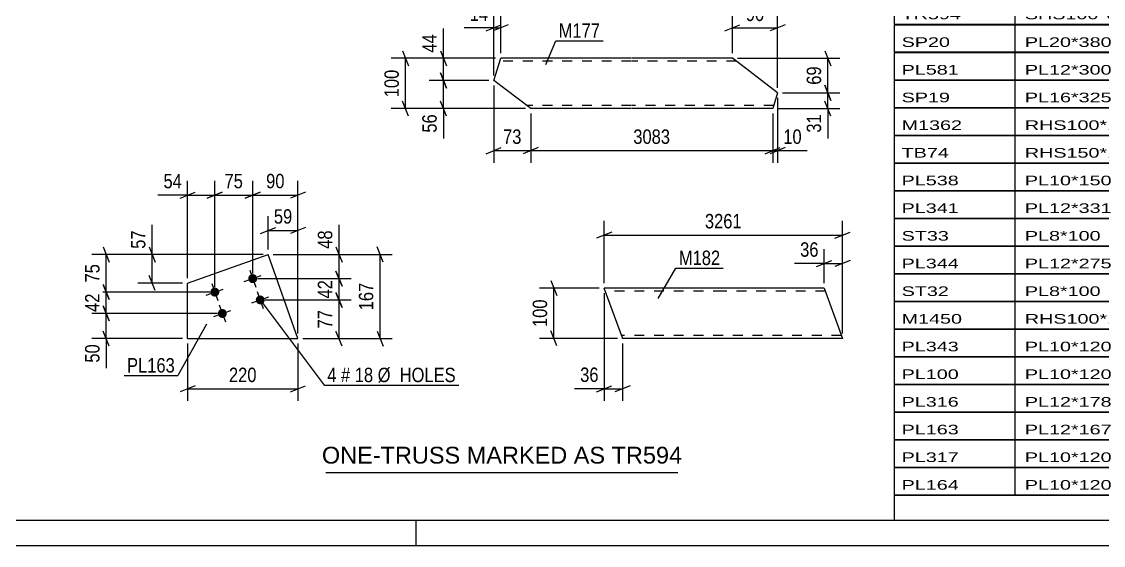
# Model space of a CAD drawing. Header units: millimetres. Extents: x 0 to 841, y 0 to 594.
# Drawn here: x 342.5 to 557.6, y 0 to 104.1 of the extents above; entities that cross this region are included whole.
import ezdxf

# ---------------------------------------------------------------- set-up
doc = ezdxf.new("R2010")
doc.units = ezdxf.units.MM
doc.linetypes.add('DXK_LINE_DOT2', pattern=[3.9198, 1.9599, -1.9599])
doc.styles.add('Arial', font='ARIAL.TTF', dxfattribs={"height": 0.2})
doc.styles.add('Arial Narrow', font='ARIALN.TTF', dxfattribs={"height": 0.2})

# ---------------------------------------------------------------- blocks, each defined once
blk = doc.blocks.new('Unknown-122568727-1133')
at = {"color": 5, "linetype": 'Continuous'}
for p, q in [((5, 5), (836, 5)), ((421, 0), (421, 5)), ((0, 0), (841, 0))]:
    blk.add_line(p, q, dxfattribs=at)
blk = doc.blocks.new('Part-122568727-1238 - 1220')
at = {"color": 2, "linetype": 'Continuous'}
for p, q in [((375.53, 52.13), (391.55, 57.81)), ((397.48, 41.1), (391.55, 57.81)), ((375.53, 41.1), (375.53, 52.13)), ((375.53, 41.1), (397.48, 41.1))]:
    blk.add_line(p, q, dxfattribs=at)
blk = doc.blocks.new('Bolt-122568727-1271 - 1220')
at = {"linetype": 'Continuous'}
for points in [[(389.33, 53.31, -1), (387.63, 52.71, -1)], [(381.79, 50.63, -1), (380.09, 50.03, -1)], [(390.83, 49.07, -1), (389.14, 48.47, -1)], [(383.29, 46.39, -1), (381.6, 45.79, -1)]]:
    blk.add_hatch(color=1, dxfattribs=at).paths.add_polyline_path(points)
at = {"color": 1, "linetype": 'Continuous'}
for p, q in [((387.88, 54.7), (389.08, 51.31)), ((380.34, 52.03), (381.54, 48.64)), ((386.78, 52.41), (390.18, 53.61)), ((379.25, 49.73), (382.64, 50.94)), ((389.38, 50.46), (390.59, 47.07)), ((381.84, 47.79), (383.05, 44.4)), ((388.29, 48.17), (391.68, 49.37)), ((380.75, 45.49), (384.14, 46.69))]:
    blk.add_line(p, q, dxfattribs=at)
blk = doc.blocks.new('Part-122568727-18329 - 18328')
at = {"color": 2, "linetype": 'Continuous'}
for p, q in [((482, 51.13), (458.36, 51.13)), ((461.97, 41.22), (458.36, 51.13)), ((502.1, 51.13), (482.1, 51.13)), ((502.1, 51.13), (505.74, 41.13)), ((462, 41.13), (461.97, 41.22)), ((482, 41.13), (462, 41.13)), ((505.74, 41.13), (482.1, 41.13))]:
    blk.add_line(p, q, dxfattribs=at)
at = {"color": 7, "linetype": 'DXK_LINE_DOT2'}
for p, q in [((482, 50.53), (458.58, 50.53)), ((502.32, 50.53), (482.1, 50.53)), ((461.78, 41.73), (461.77, 41.78)), ((482, 41.73), (461.78, 41.73)), ((505.52, 41.73), (482.1, 41.73)), ((505.52, 41.73), (505.51, 41.78))]:
    blk.add_line(p, q, dxfattribs=at)
blk = doc.blocks.new('Part-122568727-18343 - 18342')
at = {"color": 2, "linetype": 'Continuous'}
for p, q in [((436.41, 92.39), (437.78, 96.8)), ((463.75, 96.8), (437.78, 96.8)), ((483.85, 96.8), (463.85, 96.8)), ((492.84, 89.94), (483.85, 96.8)), ((443.75, 86.8), (436.41, 92.39)), ((492.84, 89.94), (491.86, 86.8)), ((463.75, 86.8), (443.75, 86.8)), ((491.86, 86.8), (463.85, 86.8))]:
    blk.add_line(p, q, dxfattribs=at)
at = {"color": 7, "linetype": 'DXK_LINE_DOT2'}
for p, q in [((463.75, 96.2), (437.59, 96.2)), ((484.64, 96.2), (463.85, 96.2)), ((443.75, 86.8), (442.78, 87.54)), ((463.75, 87.4), (442.96, 87.4)), ((492.05, 87.4), (463.85, 87.4))]:
    blk.add_line(p, q, dxfattribs=at)
blk = doc.blocks.new('StraightDimension-122568727-1290 - 1220')
at = {"color": 7, "linetype": 'Continuous'}
for p, q in [((375.53, 40.1), (375.53, 28.7)), ((397.48, 40.1), (397.48, 28.7)), ((377.03, 31.7), (374.03, 30.5)), ((375.53, 31.1), (397.48, 31.1)), ((395.98, 30.5), (398.98, 31.7))]:
    blk.add_line(p, q, dxfattribs=at)
at = {"color": 0}
blk.add_wipeout([(389.85, 31.85), (389.85, 36.05), (383.16, 36.05), (383.16, 31.85)], dxfattribs=at)
at = {"color": 3, "style": 'Arial Narrow'}
blk.add_text('220', height=2.863, dxfattribs=at).set_placement((383.76, 32.45))
blk = doc.blocks.new('StraightDimension-122568727-1304 - 1220')
at = {"color": 7, "linetype": 'Continuous'}
for p, q in [((414.4, 56.31), (413.2, 59.31)), ((392.55, 57.81), (416.2, 57.81)), ((413.8, 41.1), (413.8, 57.81)), ((398.48, 41.1), (416.2, 41.1)), ((413.2, 42.6), (414.4, 39.6))]:
    blk.add_line(p, q, dxfattribs=at)
at = {"color": 0}
blk.add_wipeout([(413.05, 52.8), (408.85, 52.8), (408.85, 46.11), (413.05, 46.11)], dxfattribs=at)
at = {"color": 3, "style": 'Arial Narrow'}
blk.add_text('167', height=2.863, rotation=90.0002, dxfattribs=at).set_placement((412.45, 46.71))
blk = doc.blocks.new('StraightDimension-122568727-1274 - 1220')
at = {"color": 7, "linetype": 'Continuous'}
for p, q in [((391.55, 58.81), (391.55, 65.44)), ((397.48, 42.1), (397.48, 65.44)), ((390.05, 61.99), (393.05, 63.19)), ((391.55, 62.59), (397.48, 62.59)), ((398.98, 63.19), (395.98, 61.99))]:
    blk.add_line(p, q, dxfattribs=at)
at = {"color": 0}
blk.add_wipeout([(396.95, 63.34), (396.95, 67.54), (392.09, 67.54), (392.09, 63.34)], dxfattribs=at)
at = {"color": 3, "style": 'Arial Narrow'}
blk.add_text('59', height=2.863, dxfattribs=at).set_placement((392.69, 63.94))
blk = doc.blocks.new('StraightDimension-122568727-1295 - 1220')
at = {"color": 7, "linetype": 'Continuous'}
for p, q in [((367.89, 59.31), (369.09, 56.31)), ((390.55, 57.81), (365.64, 57.81)), ((368.49, 52.13), (368.49, 57.81)), ((374.53, 52.13), (365.64, 52.13)), ((369.09, 50.63), (367.89, 53.63))]:
    blk.add_line(p, q, dxfattribs=at)
at = {"color": 0}
blk.add_wipeout([(367.74, 63.19), (363.54, 63.19), (363.54, 58.34), (367.74, 58.34)], dxfattribs=at)
at = {"color": 7, "linetype": 'Continuous'}
blk.add_line((368.49, 57.81), (368.49, 63.72), dxfattribs=at)
blk.add_line((368.49, 57.81), (368.49, 63.72), dxfattribs=at)
at = {"color": 3, "style": 'Arial Narrow'}
blk.add_text('57', height=2.863, rotation=90.0002, dxfattribs=at).set_placement((367.14, 58.94))
blk = doc.blocks.new('StraightDimension-122568727-1311 - 1220')
at = {"color": 7, "linetype": 'Continuous'}
for p, q in [((388.48, 54.01), (388.48, 72.47)), ((397.48, 42.1), (397.48, 72.47)), ((386.98, 69.02), (389.98, 70.22)), ((388.48, 69.62), (397.48, 69.62)), ((398.98, 70.22), (395.98, 69.02))]:
    blk.add_line(p, q, dxfattribs=at)
at = {"color": 0}
blk.add_wipeout([(395.41, 70.37), (395.41, 74.57), (390.55, 74.57), (390.55, 70.37)], dxfattribs=at)
at = {"color": 3, "style": 'Arial Narrow'}
blk.add_text('90', height=2.863, dxfattribs=at).set_placement((391.15, 70.97))
blk = doc.blocks.new('StraightDimension-122568727-1325 - 1220')
at = {"color": 7, "linetype": 'Continuous'}
for p, q in [((380.94, 51.33), (380.94, 72.47)), ((388.48, 54.01), (388.48, 72.47)), ((379.44, 69.02), (382.44, 70.22)), ((380.94, 69.62), (388.48, 69.62)), ((389.98, 70.22), (386.98, 69.02))]:
    blk.add_line(p, q, dxfattribs=at)
at = {"color": 0}
blk.add_wipeout([(387.14, 70.37), (387.14, 74.57), (382.28, 74.57), (382.28, 70.37)], dxfattribs=at)
at = {"color": 3, "style": 'Arial Narrow'}
blk.add_text('75', height=2.863, dxfattribs=at).set_placement((382.88, 70.97))
blk = doc.blocks.new('StraightDimension-122568727-1336 - 1220')
at = {"color": 7, "linetype": 'Continuous'}
for p, q in [((375.53, 53.13), (375.53, 72.47)), ((380.94, 51.33), (380.94, 72.47)), ((374.03, 69.02), (377.03, 70.22)), ((375.53, 69.62), (380.94, 69.62)), ((382.44, 70.22), (379.44, 69.02))]:
    blk.add_line(p, q, dxfattribs=at)
at = {"color": 0}
blk.add_wipeout([(375.01, 70.37), (375.01, 74.57), (370.15, 74.57), (370.15, 70.37)], dxfattribs=at)
at = {"color": 7, "linetype": 'Continuous'}
blk.add_line((375.53, 69.62), (369.62, 69.62), dxfattribs=at)
blk.add_line((375.53, 69.62), (369.62, 69.62), dxfattribs=at)
at = {"color": 3, "style": 'Arial Narrow'}
blk.add_text('54', height=2.863, dxfattribs=at).set_placement((370.75, 70.97))
blk = doc.blocks.new('StraightDimension-122568727-1347 - 1220')
at = {"color": 7, "linetype": 'Continuous'}
for p, q in [((358.77, 59.31), (359.97, 56.31)), ((390.55, 57.81), (356.52, 57.81)), ((359.37, 50.33), (359.37, 57.81)), ((359.97, 48.83), (358.77, 51.83)), ((379.94, 50.33), (356.52, 50.33))]:
    blk.add_line(p, q, dxfattribs=at)
at = {"color": 0}
blk.add_wipeout([(358.62, 56.5), (354.42, 56.5), (354.42, 51.64), (358.62, 51.64)], dxfattribs=at)
at = {"color": 3, "style": 'Arial Narrow'}
blk.add_text('75', height=2.863, rotation=90.0002, dxfattribs=at).set_placement((358.02, 52.24))
blk = doc.blocks.new('StraightDimension-122568727-1355 - 1220')
at = {"color": 7, "linetype": 'Continuous'}
for p, q in [((358.77, 51.83), (359.97, 48.83)), ((379.94, 50.33), (356.52, 50.33)), ((359.37, 46.09), (359.37, 50.33)), ((359.97, 44.59), (358.77, 47.59)), ((381.45, 46.09), (356.52, 46.09))]:
    blk.add_line(p, q, dxfattribs=at)
at = {"color": 0}
blk.add_wipeout([(358.62, 50.64), (354.42, 50.64), (354.42, 45.79), (358.62, 45.79)], dxfattribs=at)
at = {"color": 3, "style": 'Arial Narrow'}
blk.add_text('42', height=2.863, rotation=90.0002, dxfattribs=at).set_placement((358.02, 46.39))
blk = doc.blocks.new('StraightDimension-122568727-1364 - 1220')
at = {"color": 7, "linetype": 'Continuous'}
for p, q in [((358.77, 47.59), (359.97, 44.59)), ((381.45, 46.09), (356.52, 46.09)), ((359.37, 41.1), (359.37, 46.09)), ((374.53, 41.1), (356.52, 41.1)), ((359.97, 39.6), (358.77, 42.6))]:
    blk.add_line(p, q, dxfattribs=at)
at = {"color": 0}
blk.add_wipeout([(358.62, 40.57), (354.42, 40.57), (354.42, 35.71), (358.62, 35.71)], dxfattribs=at)
at = {"color": 7, "linetype": 'Continuous'}
blk.add_line((359.37, 41.1), (359.37, 35.19), dxfattribs=at)
blk.add_line((359.37, 41.1), (359.37, 35.19), dxfattribs=at)
at = {"color": 3, "style": 'Arial Narrow'}
blk.add_text('50', height=2.863, rotation=90.0002, dxfattribs=at).set_placement((358.02, 36.31))
blk = doc.blocks.new('StraightDimension-122568727-1371 - 1220')
at = {"color": 7, "linetype": 'Continuous'}
for p, q in [((405.04, 54.51), (406.24, 51.51)), ((389.48, 53.01), (408.04, 53.01)), ((405.64, 48.77), (405.64, 53.01)), ((406.24, 47.27), (405.04, 50.27)), ((390.99, 48.77), (408.04, 48.77))]:
    blk.add_line(p, q, dxfattribs=at)
at = {"color": 0}
blk.add_wipeout([(404.89, 53.32), (400.69, 53.32), (400.69, 48.46), (404.89, 48.46)], dxfattribs=at)
at = {"color": 3, "style": 'Arial Narrow'}
blk.add_text('42', height=2.863, rotation=90.0002, dxfattribs=at).set_placement((404.29, 49.06))
blk = doc.blocks.new('StraightDimension-122568727-1379 - 1220')
at = {"color": 7, "linetype": 'Continuous'}
for p, q in [((405.04, 59.31), (406.24, 56.31)), ((392.55, 57.81), (408.04, 57.81)), ((405.64, 53.01), (405.64, 57.81)), ((406.24, 51.51), (405.04, 54.51)), ((389.48, 53.01), (408.04, 53.01))]:
    blk.add_line(p, q, dxfattribs=at)
at = {"color": 0}
blk.add_wipeout([(404.89, 63.19), (400.69, 63.19), (400.69, 58.34), (404.89, 58.34)], dxfattribs=at)
at = {"color": 7, "linetype": 'Continuous'}
blk.add_line((405.64, 57.81), (405.64, 63.72), dxfattribs=at)
blk.add_line((405.64, 57.81), (405.64, 63.72), dxfattribs=at)
at = {"color": 3, "style": 'Arial Narrow'}
blk.add_text('48', height=2.863, rotation=90.0002, dxfattribs=at).set_placement((404.29, 58.94))
blk = doc.blocks.new('StraightDimension-122568727-1387 - 1220')
at = {"color": 7, "linetype": 'Continuous'}
for p, q in [((405.04, 50.27), (406.24, 47.27)), ((390.99, 48.77), (408.04, 48.77)), ((405.64, 41.1), (405.64, 48.77)), ((398.48, 41.1), (408.04, 41.1)), ((406.24, 39.6), (405.04, 42.6))]:
    blk.add_line(p, q, dxfattribs=at)
at = {"color": 0}
blk.add_wipeout([(404.89, 47.36), (400.69, 47.36), (400.69, 42.5), (404.89, 42.5)], dxfattribs=at)
at = {"color": 3, "style": 'Arial Narrow'}
blk.add_text('77', height=2.863, rotation=90.0002, dxfattribs=at).set_placement((404.29, 43.1))
blk = doc.blocks.new('StraightDimension-122568727-18492 - 18328')
at = {"color": 7, "linetype": 'Continuous'}
for p, q in [((458.36, 50.13), (458.36, 28.73)), ((462, 40.13), (462, 28.73)), ((456.86, 30.53), (459.86, 31.73)), ((458.36, 31.13), (462, 31.13)), ((463.5, 31.73), (460.5, 30.53))]:
    blk.add_line(p, q, dxfattribs=at)
at = {"color": 0}
blk.add_wipeout([(457.84, 31.88), (457.84, 36.08), (452.98, 36.08), (452.98, 31.88)], dxfattribs=at)
at = {"color": 7, "linetype": 'Continuous'}
blk.add_line((458.36, 31.13), (452.46, 31.13), dxfattribs=at)
blk.add_line((458.36, 31.13), (452.46, 31.13), dxfattribs=at)
at = {"color": 3, "style": 'Arial Narrow'}
blk.add_text('36', height=2.863, dxfattribs=at).set_placement((453.58, 32.48))
blk = doc.blocks.new('StraightDimension-122568727-18512 - 18328')
at = {"color": 7, "linetype": 'Continuous'}
for p, q in [((458.36, 52.13), (458.36, 64.5)), ((505.74, 42.13), (505.74, 64.5)), ((459.86, 62.25), (456.86, 61.05)), ((458.36, 61.65), (505.74, 61.65)), ((504.24, 61.05), (507.24, 62.25))]:
    blk.add_line(p, q, dxfattribs=at)
at = {"color": 0}
blk.add_wipeout([(486.31, 62.4), (486.31, 66.6), (477.79, 66.6), (477.79, 62.4)], dxfattribs=at)
at = {"color": 3, "style": 'Arial Narrow'}
blk.add_text('3261', height=2.863, dxfattribs=at).set_placement((478.39, 63))
blk = doc.blocks.new('StraightDimension-122568727-18496 - 18328')
at = {"color": 7, "linetype": 'Continuous'}
for p, q in [((502.1, 52.13), (502.1, 58.86)), ((505.74, 42.13), (505.74, 58.86)), ((500.6, 55.41), (503.6, 56.61)), ((502.1, 56.01), (505.74, 56.01)), ((507.24, 56.61), (504.24, 55.41))]:
    blk.add_line(p, q, dxfattribs=at)
at = {"color": 0}
blk.add_wipeout([(501.58, 56.76), (501.58, 60.96), (496.72, 60.96), (496.72, 56.76)], dxfattribs=at)
at = {"color": 7, "linetype": 'Continuous'}
blk.add_line((502.1, 56.01), (496.19, 56.01), dxfattribs=at)
blk.add_line((502.1, 56.01), (496.19, 56.01), dxfattribs=at)
at = {"color": 3, "style": 'Arial Narrow'}
blk.add_text('36', height=2.863, dxfattribs=at).set_placement((497.32, 57.36))
blk = doc.blocks.new('StraightDimension-122568727-18506 - 18328')
at = {"color": 7, "linetype": 'Continuous'}
for p, q in [((447.76, 52.63), (448.96, 49.63)), ((457.36, 51.13), (445.51, 51.13)), ((448.36, 41.13), (448.36, 51.13)), ((461, 41.13), (445.51, 41.13)), ((448.96, 39.63), (447.76, 42.63))]:
    blk.add_line(p, q, dxfattribs=at)
at = {"color": 0}
blk.add_wipeout([(447.61, 49.47), (443.41, 49.47), (443.41, 42.79), (447.61, 42.79)], dxfattribs=at)
at = {"color": 3, "style": 'Arial Narrow'}
blk.add_text('100', height=2.863, rotation=90.0002, dxfattribs=at).set_placement((447.01, 43.39))
blk = doc.blocks.new('StraightDimension-122568727-19100 - 18342')
at = {"color": 7, "linetype": 'Continuous'}
for p, q in [((492.84, 88.94), (492.84, 76.04)), ((491.86, 85.8), (491.86, 76.04)), ((490.36, 77.84), (493.36, 79.04)), ((494.34, 79.04), (491.34, 77.84)), ((491.86, 78.44), (492.84, 78.44))]:
    blk.add_line(p, q, dxfattribs=at)
at = {"color": 0}
blk.add_wipeout([(498.22, 79.19), (498.22, 83.39), (493.37, 83.39), (493.37, 79.19)], dxfattribs=at)
at = {"color": 7, "linetype": 'Continuous'}
blk.add_line((492.84, 78.44), (498.75, 78.44), dxfattribs=at)
blk.add_line((492.84, 78.44), (498.75, 78.44), dxfattribs=at)
at = {"color": 3, "style": 'Arial Narrow'}
blk.add_text('10', height=2.863, dxfattribs=at).set_placement((493.97, 79.79))
blk = doc.blocks.new('StraightDimension-122568727-19205 - 18342')
at = {"color": 7, "linetype": 'Continuous'}
for p, q in [((425.81, 93.89), (427.01, 90.89)), ((435.41, 92.39), (423.56, 92.39)), ((426.41, 86.8), (426.41, 92.39)), ((427.01, 85.3), (425.81, 88.3)), ((442.75, 86.8), (423.56, 86.8))]:
    blk.add_line(p, q, dxfattribs=at)
at = {"color": 0}
blk.add_wipeout([(425.66, 86.27), (421.46, 86.27), (421.46, 81.42), (425.66, 81.42)], dxfattribs=at)
at = {"color": 7, "linetype": 'Continuous'}
blk.add_line((426.41, 86.8), (426.41, 80.89), dxfattribs=at)
blk.add_line((426.41, 86.8), (426.41, 80.89), dxfattribs=at)
at = {"color": 3, "style": 'Arial Narrow'}
blk.add_text('56', height=2.863, rotation=90.0002, dxfattribs=at).set_placement((425.06, 82.02))
blk = doc.blocks.new('StraightDimension-122568727-18548 - 18342')
at = {"color": 7, "linetype": 'Continuous'}
for p, q in [((436.41, 93.39), (436.41, 111.4)), ((492.84, 90.94), (492.84, 111.4)), ((437.91, 109.15), (434.91, 107.95)), ((436.41, 108.55), (492.84, 108.55)), ((491.34, 107.95), (494.34, 109.15))]:
    blk.add_line(p, q, dxfattribs=at)
at = {"color": 0}
blk.add_wipeout([(468.88, 109.3), (468.88, 113.5), (460.37, 113.5), (460.37, 109.3)], dxfattribs=at)
at = {"color": 3, "style": 'Arial Narrow'}
blk.add_text('3167', height=2.863, dxfattribs=at).set_placement((460.97, 109.9))
blk = doc.blocks.new('StraightDimension-122568727-18532 - 18342')
at = {"color": 7, "linetype": 'Continuous'}
for p, q in [((484.85, 96.8), (505.24, 96.8)), ((502.24, 98.3), (503.44, 95.3)), ((502.84, 89.94), (502.84, 96.8)), ((503.44, 88.44), (502.24, 91.44)), ((493.84, 89.94), (505.24, 89.94))]:
    blk.add_line(p, q, dxfattribs=at)
at = {"color": 0}
blk.add_wipeout([(502.09, 95.8), (497.89, 95.8), (497.89, 90.94), (502.09, 90.94)], dxfattribs=at)
at = {"color": 3, "style": 'Arial Narrow'}
blk.add_text('69', height=2.863, rotation=90.0002, dxfattribs=at).set_placement((501.49, 91.54))
blk = doc.blocks.new('StraightDimension-122568727-18524 - 18342')
at = {"color": 7, "linetype": 'Continuous'}
for p, q in [((483.85, 97.8), (483.85, 105.7)), ((492.84, 90.94), (492.84, 105.7)), ((482.35, 102.25), (485.35, 103.45)), ((494.34, 103.45), (491.34, 102.25)), ((483.85, 102.85), (492.84, 102.85))]:
    blk.add_line(p, q, dxfattribs=at)
at = {"color": 0}
blk.add_wipeout([(490.78, 103.6), (490.78, 107.8), (485.92, 107.8), (485.92, 103.6)], dxfattribs=at)
at = {"color": 3, "style": 'Arial Narrow'}
blk.add_text('90', height=2.863, dxfattribs=at).set_placement((486.52, 104.2))
blk = doc.blocks.new('StraightDimension-122568727-18528 - 18342')
at = {"color": 7, "linetype": 'Continuous'}
for p, q in [((436.41, 93.39), (436.41, 105.7)), ((437.78, 97.8), (437.78, 105.7)), ((434.91, 102.25), (437.91, 103.45)), ((439.28, 103.45), (436.28, 102.25)), ((436.41, 102.85), (437.78, 102.85))]:
    blk.add_line(p, q, dxfattribs=at)
at = {"color": 0}
blk.add_wipeout([(435.88, 103.6), (435.88, 107.8), (431.03, 107.8), (431.03, 103.6)], dxfattribs=at)
at = {"color": 7, "linetype": 'Continuous'}
blk.add_line((436.41, 102.85), (430.5, 102.85), dxfattribs=at)
blk.add_line((436.41, 102.85), (430.5, 102.85), dxfattribs=at)
at = {"color": 3, "style": 'Arial Narrow'}
blk.add_text('14', height=2.863, dxfattribs=at).set_placement((431.63, 104.2))
blk = doc.blocks.new('StraightDimension-122568727-18533 - 18342')
at = {"color": 7, "linetype": 'Continuous'}
for p, q in [((502.24, 91.44), (503.44, 88.44)), ((493.84, 89.94), (505.24, 89.94)), ((503.44, 85.3), (502.24, 88.3)), ((502.84, 86.8), (502.84, 89.94)), ((492.86, 86.8), (505.24, 86.8))]:
    blk.add_line(p, q, dxfattribs=at)
at = {"color": 0}
blk.add_wipeout([(502.09, 86.27), (497.89, 86.27), (497.89, 81.42), (502.09, 81.42)], dxfattribs=at)
at = {"color": 7, "linetype": 'Continuous'}
blk.add_line((502.84, 86.8), (502.84, 80.89), dxfattribs=at)
blk.add_line((502.84, 86.8), (502.84, 80.89), dxfattribs=at)
at = {"color": 3, "style": 'Arial Narrow'}
blk.add_text('31', height=2.863, rotation=90.0002, dxfattribs=at).set_placement((501.49, 82.02))
blk = doc.blocks.new('StraightDimension-122568727-19101 - 18342')
at = {"color": 7, "linetype": 'Continuous'}
for p, q in [((443.75, 85.8), (443.75, 76.04)), ((491.86, 85.8), (491.86, 76.04)), ((445.25, 79.04), (442.25, 77.84)), ((443.75, 78.44), (491.86, 78.44)), ((490.36, 77.84), (493.36, 79.04))]:
    blk.add_line(p, q, dxfattribs=at)
at = {"color": 0}
blk.add_wipeout([(472.06, 79.19), (472.06, 83.39), (463.55, 83.39), (463.55, 79.19)], dxfattribs=at)
at = {"color": 3, "style": 'Arial Narrow'}
blk.add_text('3083', height=2.863, dxfattribs=at).set_placement((464.15, 79.79))
blk = doc.blocks.new('StraightDimension-122568727-19102 - 18342')
at = {"color": 7, "linetype": 'Continuous'}
for p, q in [((436.41, 91.39), (436.41, 76.04)), ((443.75, 85.8), (443.75, 76.04)), ((434.91, 77.84), (437.91, 79.04)), ((436.41, 78.44), (443.75, 78.44)), ((445.25, 79.04), (442.25, 77.84))]:
    blk.add_line(p, q, dxfattribs=at)
at = {"color": 0}
blk.add_wipeout([(442.51, 79.19), (442.51, 83.39), (437.65, 83.39), (437.65, 79.19)], dxfattribs=at)
at = {"color": 3, "style": 'Arial Narrow'}
blk.add_text('73', height=2.863, dxfattribs=at).set_placement((438.25, 79.79))
blk = doc.blocks.new('StraightDimension-122568727-19204 - 18342')
at = {"color": 7, "linetype": 'Continuous'}
for p, q in [((436.78, 96.8), (423.56, 96.8)), ((425.81, 98.3), (427.01, 95.3)), ((426.41, 92.39), (426.41, 96.8)), ((427.01, 90.89), (425.81, 93.89)), ((435.41, 92.39), (423.56, 92.39))]:
    blk.add_line(p, q, dxfattribs=at)
at = {"color": 0}
blk.add_wipeout([(425.66, 102.18), (421.46, 102.18), (421.46, 97.32), (425.66, 97.32)], dxfattribs=at)
at = {"color": 7, "linetype": 'Continuous'}
blk.add_line((426.41, 96.8), (426.41, 102.7), dxfattribs=at)
blk.add_line((426.41, 96.8), (426.41, 102.7), dxfattribs=at)
at = {"color": 3, "style": 'Arial Narrow'}
blk.add_text('44', height=2.863, rotation=90.0002, dxfattribs=at).set_placement((425.06, 97.92))
blk = doc.blocks.new('StraightDimension-122568727-19358 - 18342')
at = {"color": 7, "linetype": 'Continuous'}
for p, q in [((436.78, 96.8), (416.03, 96.8)), ((418.28, 98.3), (419.48, 95.3)), ((418.88, 86.8), (418.88, 96.8)), ((419.48, 85.3), (418.28, 88.3)), ((442.75, 86.8), (416.03, 86.8))]:
    blk.add_line(p, q, dxfattribs=at)
at = {"color": 0}
blk.add_wipeout([(418.13, 95.14), (413.93, 95.14), (413.93, 88.45), (418.13, 88.45)], dxfattribs=at)
at = {"color": 3, "style": 'Arial Narrow'}
blk.add_text('100', height=2.863, rotation=90.0002, dxfattribs=at).set_placement((417.53, 89.05))
blk = doc.blocks.new('Unknown-122568727-20623')
at = {"color": 7, "linetype": 'Continuous'}
for p, q in [((516, 146.75), (676, 146.75)), ((516, 135.5), (516, 146.75)), ((676, 146.75), (676, 135.5)), ((516, 135.5), (676, 135.5)), ((516, 135.5), (516, 130.5)), ((676, 135.5), (676, 130.5)), ((516, 130.5), (676, 130.5)), ((516, 130.5), (516, 125.5)), ((540, 130.5), (540, 125.5)), ((575.5, 130.5), (575.5, 125.5)), ((601.5, 130.5), (601.5, 125.5)), ((614.5, 130.5), (614.5, 125.5)), ((632, 130.5), (632, 125.5)), ((654, 130.5), (654, 125.5)), ((676, 130.5), (676, 125.5)), ((516, 125.5), (676, 125.5)), ((516, 125.45), (516, 120.05)), ((516, 125.45), (676, 125.45)), ((540, 125.5), (540, 120)), ((575.5, 125.5), (575.5, 120)), ((601.5, 125.5), (601.5, 120)), ((614.5, 125.5), (614.5, 120)), ((632, 125.5), (632, 120)), ((654, 125.5), (654, 120)), ((676, 125.45), (676, 120.05)), ((516, 120.05), (676, 120.05)), ((516, 119.95), (516, 114.55)), ((516, 119.95), (676, 119.95)), ((540, 120), (540, 114.5)), ((575.5, 120), (575.5, 114.5)), ((601.5, 120), (601.5, 114.5)), ((614.5, 120), (614.5, 114.5)), ((632, 120), (632, 114.5)), ((654, 120), (654, 114.5)), ((676, 119.95), (676, 114.55)), ((516, 114.55), (676, 114.55)), ((516, 114.45), (516, 109.05)), ((516, 114.45), (676, 114.45)), ((540, 114.5), (540, 109)), ((575.5, 114.5), (575.5, 109)), ((601.5, 114.5), (601.5, 109)), ((614.5, 114.5), (614.5, 109)), ((632, 114.5), (632, 109)), ((654, 114.5), (654, 109)), ((676, 114.45), (676, 109.05)), ((516, 109.05), (676, 109.05)), ((516, 108.95), (516, 103.55)), ((516, 108.95), (676, 108.95)), ((540, 109), (540, 103.5)), ((575.5, 109), (575.5, 103.5)), ((601.5, 109), (601.5, 103.5)), ((614.5, 109), (614.5, 103.5)), ((632, 109), (632, 103.5)), ((654, 109), (654, 103.5)), ((676, 108.95), (676, 103.55)), ((516, 103.55), (676, 103.55)), ((516, 103.45), (516, 98.05)), ((516, 103.45), (676, 103.45)), ((540, 103.5), (540, 98)), ((575.5, 103.5), (575.5, 98)), ((601.5, 103.5), (601.5, 98)), ((614.5, 103.5), (614.5, 98)), ((632, 103.5), (632, 98)), ((654, 103.5), (654, 98)), ((676, 103.45), (676, 98.05)), ((516, 98.05), (676, 98.05)), ((516, 97.95), (516, 92.55)), ((516, 97.95), (676, 97.95)), ((540, 98), (540, 92.5)), ((575.5, 98), (575.5, 92.5)), ((601.5, 98), (601.5, 92.5)), ((614.5, 98), (614.5, 92.5)), ((632, 98), (632, 92.5)), ((654, 98), (654, 92.5)), ((676, 97.95), (676, 92.55)), ((516, 92.55), (676, 92.55)), ((540, 92.5), (540, 87)), ((575.5, 92.5), (575.5, 87)), ((601.5, 92.5), (601.5, 87)), ((614.5, 92.5), (614.5, 87)), ((632, 92.5), (632, 87)), ((654, 92.5), (654, 87)), ((516, 92.45), (516, 87.05)), ((516, 92.45), (676, 92.45)), ((676, 92.45), (676, 87.05)), ((516, 87.05), (676, 87.05)), ((516, 86.95), (516, 81.55)), ((516, 86.95), (676, 86.95)), ((540, 87), (540, 81.5)), ((575.5, 87), (575.5, 81.5)), ((601.5, 87), (601.5, 81.5)), ((614.5, 87), (614.5, 81.5)), ((632, 87), (632, 81.5)), ((654, 87), (654, 81.5)), ((676, 86.95), (676, 81.55)), ((516, 81.55), (676, 81.55)), ((516, 81.45), (516, 76.05)), ((516, 81.45), (676, 81.45)), ((540, 81.5), (540, 76)), ((575.5, 81.5), (575.5, 76)), ((601.5, 81.5), (601.5, 76)), ((614.5, 81.5), (614.5, 76)), ((632, 81.5), (632, 76)), ((654, 81.5), (654, 76)), ((676, 81.45), (676, 76.05)), ((516, 76.05), (676, 76.05)), ((516, 75.95), (516, 70.55)), ((516, 75.95), (676, 75.95)), ((540, 76), (540, 70.5)), ((575.5, 76), (575.5, 70.5)), ((601.5, 76), (601.5, 70.5)), ((614.5, 76), (614.5, 70.5)), ((632, 76), (632, 70.5)), ((654, 76), (654, 70.5)), ((676, 75.95), (676, 70.55)), ((516, 70.55), (676, 70.55)), ((516, 70.45), (516, 65.05)), ((516, 70.45), (676, 70.45)), ((540, 70.5), (540, 65)), ((575.5, 70.5), (575.5, 65)), ((601.5, 70.5), (601.5, 65)), ((614.5, 70.5), (614.5, 65)), ((632, 70.5), (632, 65)), ((654, 70.5), (654, 65)), ((676, 70.45), (676, 65.05)), ((516, 65.05), (676, 65.05)), ((516, 64.95), (516, 59.55)), ((516, 64.95), (676, 64.95)), ((540, 65), (540, 59.5)), ((575.5, 65), (575.5, 59.5)), ((601.5, 65), (601.5, 59.5)), ((614.5, 65), (614.5, 59.5)), ((632, 65), (632, 59.5)), ((654, 65), (654, 59.5)), ((676, 64.95), (676, 59.55)), ((516, 59.55), (676, 59.55)), ((516, 59.45), (516, 54.05)), ((516, 59.45), (676, 59.45)), ((540, 59.5), (540, 54)), ((575.5, 59.5), (575.5, 54)), ((601.5, 59.5), (601.5, 54)), ((614.5, 59.5), (614.5, 54)), ((632, 59.5), (632, 54)), ((654, 59.5), (654, 54)), ((676, 59.45), (676, 54.05)), ((516, 54.05), (676, 54.05)), ((516, 53.95), (516, 48.55)), ((516, 53.95), (676, 53.95)), ((540, 54), (540, 48.5)), ((575.5, 54), (575.5, 48.5)), ((601.5, 54), (601.5, 48.5)), ((614.5, 54), (614.5, 48.5)), ((632, 54), (632, 48.5)), ((654, 54), (654, 48.5)), ((676, 53.95), (676, 48.55)), ((516, 48.55), (676, 48.55)), ((516, 48.45), (516, 43.05)), ((516, 48.45), (676, 48.45)), ((540, 48.5), (540, 43)), ((575.5, 48.5), (575.5, 43)), ((601.5, 48.5), (601.5, 43)), ((614.5, 48.5), (614.5, 43)), ((632, 48.5), (632, 43)), ((654, 48.5), (654, 43)), ((676, 48.45), (676, 43.05)), ((516, 43.05), (676, 43.05)), ((516, 42.95), (516, 37.55)), ((516, 42.95), (676, 42.95)), ((540, 43), (540, 37.5)), ((575.5, 43), (575.5, 37.5)), ((601.5, 43), (601.5, 37.5)), ((614.5, 43), (614.5, 37.5)), ((632, 43), (632, 37.5)), ((654, 43), (654, 37.5)), ((676, 42.95), (676, 37.55)), ((516, 37.55), (676, 37.55)), ((516, 37.45), (516, 32.05)), ((516, 37.45), (676, 37.45)), ((540, 37.5), (540, 32)), ((575.5, 37.5), (575.5, 32)), ((601.5, 37.5), (601.5, 32)), ((614.5, 37.5), (614.5, 32)), ((632, 37.5), (632, 32)), ((654, 37.5), (654, 32)), ((676, 37.45), (676, 32.05)), ((516, 32.05), (676, 32.05)), ((516, 31.95), (516, 26.55)), ((516, 31.95), (676, 31.95)), ((540, 32), (540, 26.5)), ((575.5, 32), (575.5, 26.5)), ((601.5, 32), (601.5, 26.5)), ((614.5, 32), (614.5, 26.5)), ((632, 32), (632, 26.5)), ((654, 32), (654, 26.5)), ((676, 31.95), (676, 26.55)), ((516, 26.55), (676, 26.55)), ((516, 26.45), (516, 21.05)), ((516, 26.45), (676, 26.45)), ((540, 26.5), (540, 21)), ((575.5, 26.5), (575.5, 21)), ((601.5, 26.5), (601.5, 21)), ((614.5, 26.5), (614.5, 21)), ((632, 26.5), (632, 21)), ((654, 26.5), (654, 21)), ((676, 26.45), (676, 21.05)), ((516, 21.05), (676, 21.05)), ((516, 20.95), (516, 15.55)), ((516, 20.95), (676, 20.95)), ((540, 21), (540, 15.5)), ((575.5, 21), (575.5, 15.5)), ((601.5, 21), (601.5, 15.5)), ((614.5, 21), (614.5, 15.5)), ((632, 21), (632, 15.5)), ((654, 21), (654, 15.5)), ((676, 20.95), (676, 15.55)), ((516, 15.55), (676, 15.55)), ((516, 15.45), (516, 10.05)), ((516, 15.45), (676, 15.45)), ((540, 15.5), (540, 10)), ((575.5, 15.5), (575.5, 10)), ((601.5, 15.5), (601.5, 10)), ((614.5, 15.5), (614.5, 10)), ((632, 15.5), (632, 10)), ((654, 15.5), (654, 10)), ((676, 15.45), (676, 10.05)), ((516, 10.05), (676, 10.05)), ((516, 10), (676, 10)), ((516, 10), (516, 5)), ((632, 10), (632, 5)), ((654, 10), (654, 5)), ((676, 10), (676, 5)), ((516, 5), (676, 5))]:
    blk.add_line(p, q, dxfattribs=at)
at = {"color": 7, "style": 'Arial Narrow'}
for s, height, width, p in [('GENERAL NOTES & WELD DETAILS :', 2.8633, 1.4, (517.15, 139.06)), ('REFER TYP DRAWING TYP-01', 1.9089, 1.6, (600.7, 139.16)), ("MATERIAL LIST FOR ASSEMBLY MK'D", 1.9089, 1.6, (517.15, 131.56)), ('TR594', 1.909, 1.794707, (609.9, 131.47)), ('1', 1.91, 1.794707, (638.08, 131.56)), ('No. Required', 1.9089, 1.6, (647.41, 131.56)), ('Mark', 1.909, 1.7, (517.34, 126.5)), ('Profile', 1.909, 1.7, (550.41, 126.5)), ('Material', 1.909, 1.7, (580.54, 126.56)), ('No.', 1.909, 1.7, (605.5, 126.56)), ('Length', 1.909, 1.7, (616, 126.56)), ('Area', 1.909, 1.7, (638.5, 126.56)), ('Weight', 1.909, 1.7, (658, 126.56))]:
    blk.add_text(s, height=height, dxfattribs=dict(at, width=width)).set_placement(p)
at = {"color": 7, "linetype": 'Continuous', "style": 'Arial Narrow'}
for s, height, width, p in [('M182', 1.909, 1.794707, (517.5, 121.06)), ('SHS100*6', 1.909, 1.794707, (542, 121.06)), ('E350', 1.909, 1.794707, (581.74, 121.06)), ('8', 1.91, 1.794707, (605.86, 121.06)), ('3261', 1.909, 1.794707, (618.58, 121.06)), ('1.3', 1.909, 1.794707, (642.32, 121.06)), ('456.9', 1.909, 1.794707, (658.96, 121.06)), ('BC377', 1.909, 1.794707, (517.5, 115.56)), ('SHS132*6', 1.909, 1.794707, (542, 115.56)), ('E350', 1.909, 1.794707, (581.74, 115.56)), ('1', 1.91, 1.794707, (605.86, 115.56)), ('17635', 1.909, 1.794707, (616.4, 115.56)), ('9.3', 1.909, 1.794707, (642.32, 115.56)), ('418.6', 1.909, 1.794707, (658.96, 115.56)), ('M177', 1.909, 1.794707, (517.5, 110.06)), ('SHS100*6', 1.909, 1.794707, (542, 110.06)), ('E350', 1.909, 1.794707, (581.74, 110.06)), ('7', 1.91, 1.794707, (605.86, 110.06)), ('3167', 1.909, 1.794707, (618.58, 110.06)), ('1.2', 1.909, 1.794707, (642.32, 110.06)), ('383.7', 1.909, 1.794707, (658.96, 110.06)), ('TR594', 1.909, 1.794707, (517.5, 104.56)), ('SHS100*6', 1.909, 1.794707, (542, 104.56)), ('E350', 1.909, 1.794707, (581.74, 104.56)), ('1', 1.91, 1.794707, (605.86, 104.56)), ('17503', 1.909, 1.794707, (616.4, 104.56)), ('7.0', 1.909, 1.794707, (642.32, 104.56)), ('310.0', 1.909, 1.794707, (658.96, 104.56)), ('SP20', 1.909, 1.794707, (517.5, 99.06)), ('PL20*380', 1.909, 1.794707, (542, 99.06)), ('E350', 1.909, 1.794707, (581.74, 99.06)), ('6', 1.91, 1.794707, (605.86, 99.06)), ('380', 1.909, 1.794707, (620.77, 99.06)), ('0.3', 1.909, 1.794707, (642.32, 99.06)), ('136.0', 1.909, 1.794707, (658.96, 99.06)), ('PL581', 1.909, 1.794707, (517.5, 93.56)), ('PL12*300', 1.909, 1.794707, (542, 93.56)), ('E350', 1.909, 1.794707, (581.74, 93.56)), ('13', 1.909, 1.794707, (604.76, 93.56)), ('310', 1.909, 1.794707, (620.77, 93.56)), ('0.2', 1.909, 1.794707, (642.32, 93.56)), ('113.9', 1.909, 1.794707, (658.96, 93.56)), ('SP19', 1.909, 1.794707, (517.5, 88.06)), ('PL16*325', 1.909, 1.794707, (542, 88.06)), ('E350', 1.909, 1.794707, (581.74, 88.06)), ('4', 1.91, 1.794707, (605.86, 88.06)), ('325', 1.909, 1.794707, (620.77, 88.06)), ('0.2', 1.909, 1.794707, (642.32, 88.06)), ('53.1', 1.909, 1.794707, (661.14, 88.06)), ('M1362', 1.909, 1.794707, (517.5, 82.56)), ('RHS100*100*6', 1.9089, 1.794707, (542, 82.56)), ('E350', 1.909, 1.794707, (581.74, 82.56)), ('13', 1.909, 1.794707, (604.76, 82.56)), ('196', 1.909, 1.794707, (620.77, 82.56)), ('0.1', 1.909, 1.794707, (642.32, 82.56)), ('45.1', 1.909, 1.794707, (661.14, 82.56)), ('TB74', 1.909, 1.794707, (517.5, 77.06)), ('RHS150*110*6', 1.9089, 1.794707, (542, 77.06)), ('E350', 1.909, 1.794707, (581.74, 77.06)), ('6', 1.91, 1.794707, (605.86, 77.06)), ('200', 1.909, 1.794707, (620.77, 77.06)), ('0.1', 1.909, 1.794707, (642.32, 77.06)), ('28.0', 1.909, 1.794707, (661.14, 77.06)), ('PL538', 1.909, 1.794707, (517.5, 71.56)), ('PL10*150', 1.909, 1.794707, (542, 71.56)), ('E350', 1.909, 1.794707, (581.74, 71.56)), ('6', 1.91, 1.794707, (605.86, 71.56)), ('170', 1.909, 1.794707, (620.77, 71.56)), ('0.1', 1.909, 1.794707, (642.32, 71.56)), ('12.0', 1.909, 1.794707, (661.14, 71.56)), ('PL341', 1.909, 1.794707, (517.5, 66.06)), ('PL12*331', 1.909, 1.794707, (542, 66.06)), ('E350', 1.909, 1.794707, (581.74, 66.06)), ('1', 1.91, 1.794707, (605.86, 66.06)), ('391', 1.909, 1.794707, (620.77, 66.06)), ('0.3', 1.909, 1.794707, (642.32, 66.06)), ('11.4', 1.909, 1.794707, (661.14, 66.06)), ('ST33', 1.909, 1.794707, (517.5, 60.56)), ('PL8*100', 1.909, 1.794707, (542, 60.56)), ('E350', 1.909, 1.794707, (581.74, 60.56)), ('24', 1.909, 1.794707, (604.76, 60.56)), ('135', 1.909, 1.794707, (620.77, 60.56)), ('0.0', 1.909, 1.794707, (642.32, 60.56)), ('10.0', 1.909, 1.794707, (661.14, 60.56)), ('PL344', 1.909, 1.794707, (517.5, 55.06)), ('PL12*275', 1.909, 1.794707, (542, 55.06)), ('E350', 1.909, 1.794707, (581.74, 55.06)), ('1', 1.91, 1.794707, (605.86, 55.06)), ('401', 1.909, 1.794707, (620.77, 55.06)), ('0.2', 1.909, 1.794707, (642.32, 55.06)), ('9.4', 1.909, 1.794707, (663.33, 55.06)), ('ST32', 1.909, 1.794707, (517.5, 49.56)), ('PL8*100', 1.909, 1.794707, (542, 49.56)), ('E350', 1.909, 1.794707, (581.74, 49.56)), ('24', 1.909, 1.794707, (604.76, 49.56)), ('121', 1.909, 1.794707, (620.77, 49.56)), ('0.0', 1.909, 1.794707, (642.32, 49.56)), ('8.9', 1.909, 1.794707, (663.33, 49.56)), ('M1450', 1.909, 1.794707, (517.5, 44.06)), ('RHS100*100*6', 1.9089, 1.794707, (542, 44.06)), ('E350', 1.909, 1.794707, (581.74, 44.06)), ('1', 1.91, 1.794707, (605.86, 44.06)), ('220', 1.909, 1.794707, (620.77, 44.06)), ('0.1', 1.909, 1.794707, (642.32, 44.06)), ('3.9', 1.909, 1.794707, (663.33, 44.06)), ('PL343', 1.909, 1.794707, (517.5, 38.56)), ('PL10*120', 1.909, 1.794707, (542, 38.56)), ('E350', 1.909, 1.794707, (581.74, 38.56)), ('1', 1.91, 1.794707, (605.86, 38.56)), ('401', 1.909, 1.794707, (620.77, 38.56)), ('0.1', 1.909, 1.794707, (642.32, 38.56)), ('3.8', 1.909, 1.794707, (663.33, 38.56)), ('PL100', 1.909, 1.794707, (517.5, 33.06)), ('PL10*120', 1.909, 1.794707, (542, 33.06)), ('E350', 1.909, 1.794707, (581.74, 33.06)), ('1', 1.91, 1.794707, (605.86, 33.06)), ('391', 1.909, 1.794707, (620.77, 33.06)), ('0.1', 1.909, 1.794707, (642.32, 33.06)), ('3.7', 1.909, 1.794707, (663.33, 33.06)), ('PL316', 1.909, 1.794707, (517.5, 27.56)), ('PL12*178', 1.909, 1.794707, (542, 27.56)), ('E350', 1.909, 1.794707, (581.74, 27.56)), ('1', 1.91, 1.794707, (605.86, 27.56)), ('238', 1.909, 1.794707, (620.77, 27.56)), ('0.1', 1.909, 1.794707, (642.32, 27.56)), ('2.8', 1.909, 1.794707, (663.33, 27.56)), ('PL163', 1.909, 1.794707, (517.5, 22.06)), ('PL12*167', 1.909, 1.794707, (542, 22.06)), ('E350', 1.909, 1.794707, (581.74, 22.06)), ('1', 1.91, 1.794707, (605.86, 22.06)), ('220', 1.909, 1.794707, (620.77, 22.06)), ('0.1', 1.909, 1.794707, (642.32, 22.06)), ('2.6', 1.909, 1.794707, (663.33, 22.06)), ('PL317', 1.909, 1.794707, (517.5, 16.56)), ('PL10*120', 1.909, 1.794707, (542, 16.56)), ('E350', 1.909, 1.794707, (581.74, 16.56)), ('1', 1.91, 1.794707, (605.86, 16.56)), ('238', 1.909, 1.794707, (620.77, 16.56)), ('0.1', 1.909, 1.794707, (642.32, 16.56)), ('2.2', 1.909, 1.794707, (663.33, 16.56)), ('PL164', 1.909, 1.794707, (517.5, 11.06)), ('PL10*120', 1.909, 1.794707, (542, 11.06)), ('E350', 1.909, 1.794707, (581.74, 11.06)), ('1', 1.91, 1.794707, (605.86, 11.06)), ('220', 1.909, 1.794707, (620.77, 11.06)), ('0.1', 1.909, 1.794707, (642.32, 11.06)), ('2.1', 1.909, 1.794707, (663.33, 11.06)), ('Total', 1.909, 1.7, (618.33, 6.5)), ('44.6', 1.909, 1.794707, (639.64, 6.5)), ('2018.1', 1.909, 1.794707, (656.77, 6.5))]:
    blk.add_text(s, height=height, dxfattribs=dict(at, width=width)).set_placement(p)
blk = doc.blocks.new('Unknown-122568727-20624')
at = {"color": 7, "linetype": 'Continuous'}
blk.add_line((403, 14.5), (473, 14.5), dxfattribs=at)
at = {"color": 7, "style": 'Arial'}
blk.add_text('ONE-TRUSS MARKED AS TR594', height=3.3428, dxfattribs=at).set_placement((402.24, 16.25))
blk = doc.blocks.new('Mark-122568727-1233 - 1220')
at = {"color": 0}
blk.add_wipeout([(373.01, 34.35), (373.01, 37.35), (363.5, 37.35), (363.5, 34.35)], dxfattribs=at)
blk.add_wipeout([(373.01, 34.35), (373.01, 37.35), (363.5, 37.35), (363.5, 34.35)], dxfattribs=at)
at = {"color": 30, "linetype": 'Continuous'}
for p in [(379.27, 43.95), (362.9, 33.75)]:
    blk.add_line(p, (373.61, 33.75), dxfattribs=at)
at = {"color": 3, "style": 'Arial Narrow'}
blk.add_text('PL163', height=2.863, dxfattribs=at).set_placement((363.5, 34.35))
blk = doc.blocks.new('Mark-122568727-1267 - 1220')
at = {"color": 0}
blk.add_wipeout([(405.14, 32.44), (405.14, 35.44), (403.31, 35.44), (403.31, 32.44)], dxfattribs=at)
blk.add_wipeout([(405.14, 32.44), (405.14, 35.44), (403.31, 35.44), (403.31, 32.44)], dxfattribs=at)
at = {"color": 7, "linetype": 'Continuous'}
blk.add_line((389.99, 48.77), (402.71, 31.84), dxfattribs=at)
at = {"color": 0}
blk.add_wipeout([(407.87, 32.44), (407.87, 35.44), (406.04, 35.44), (406.04, 32.44)], dxfattribs=at)
blk.add_wipeout([(407.87, 32.44), (407.87, 35.44), (406.04, 35.44), (406.04, 32.44)], dxfattribs=at)
at = {"color": 3, "style": 'Arial Narrow'}
blk.add_text('4', height=2.86, dxfattribs=at).set_placement((403.31, 32.44))
at = {"color": 0}
blk.add_wipeout([(412.43, 32.44), (412.43, 35.44), (408.77, 35.44), (408.77, 32.44)], dxfattribs=at)
blk.add_wipeout([(412.43, 32.44), (412.43, 35.44), (408.77, 35.44), (408.77, 32.44)], dxfattribs=at)
at = {"color": 3, "style": 'Arial Narrow'}
blk.add_text('#', height=2.86, dxfattribs=at).set_placement((406.04, 32.44))
at = {"color": 0}
blk.add_wipeout([(428.85, 32.44), (428.85, 35.44), (413.33, 35.44), (413.33, 32.44)], dxfattribs=at)
blk.add_wipeout([(428.85, 32.44), (428.85, 35.44), (413.33, 35.44), (413.33, 32.44)], dxfattribs=at)
at = {"color": 7, "linetype": 'Continuous'}
blk.add_line((402.71, 31.84), (429.45, 31.84), dxfattribs=at)
at = {"color": 3, "style": 'Arial Narrow'}
for s, p in [('18', (408.77, 32.44)), ('Ø  HOLES', (413.33, 32.44))]:
    blk.add_text(s, height=2.863, dxfattribs=at).set_placement(p)
blk = doc.blocks.new('Mark-122568727-20383 - 18328')
at = {"color": 0}
blk.add_wipeout([(481.44, 55.71), (481.44, 58.71), (473.21, 58.71), (473.21, 55.71)], dxfattribs=at)
blk.add_wipeout([(481.44, 55.71), (481.44, 58.71), (473.21, 58.71), (473.21, 55.71)], dxfattribs=at)
at = {"color": 30, "linetype": 'Continuous'}
for p, q in [((469.08, 49.06), (472.61, 55.11)), ((472.61, 55.11), (482.04, 55.11))]:
    blk.add_line(p, q, dxfattribs=at)
at = {"color": 3, "style": 'Arial Narrow'}
blk.add_text('M182', height=2.863, dxfattribs=at).set_placement((473.21, 55.71))
blk = doc.blocks.new('Mark-122568727-19094 - 18342')
at = {"color": 0}
blk.add_wipeout([(457.55, 100.88), (457.55, 103.88), (449.32, 103.88), (449.32, 100.88)], dxfattribs=at)
blk.add_wipeout([(457.55, 100.88), (457.55, 103.88), (449.32, 103.88), (449.32, 100.88)], dxfattribs=at)
at = {"color": 30, "linetype": 'Continuous'}
for p, q in [((446.79, 95.56), (448.72, 100.28)), ((448.72, 100.28), (458.15, 100.28))]:
    blk.add_line(p, q, dxfattribs=at)
at = {"color": 3, "style": 'Arial Narrow'}
blk.add_text('M177', height=2.863, dxfattribs=at).set_placement((449.32, 100.88))

msp = doc.modelspace()

# ---------------------------------------------------------------- block references
for name in ['Unknown-122568727-1133', 'Unknown-122568727-20623', 'Part-122568727-18343 - 18342', 'Part-122568727-1238 - 1220', 'Bolt-122568727-1271 - 1220', 'Part-122568727-18329 - 18328', 'Unknown-122568727-20624']:
    msp.add_blockref(name, (0, 0))

# ---------------------------------------------------------------- next in the draw order: block references
for name in ['StraightDimension-122568727-19205 - 18342', 'StraightDimension-122568727-19100 - 18342', 'StraightDimension-122568727-18492 - 18328', 'StraightDimension-122568727-1290 - 1220']:
    msp.add_blockref(name, (0, 0))

# ---------------------------------------------------------------- next in the draw order: block references
for name in ['StraightDimension-122568727-18548 - 18342', 'StraightDimension-122568727-18512 - 18328', 'StraightDimension-122568727-1304 - 1220']:
    msp.add_blockref(name, (0, 0))

# ---------------------------------------------------------------- next in the draw order: block references
for name in ['StraightDimension-122568727-18528 - 18342', 'Mark-122568727-19094 - 18342', 'StraightDimension-122568727-18532 - 18342', 'StraightDimension-122568727-1274 - 1220', 'StraightDimension-122568727-18496 - 18328', 'Mark-122568727-20383 - 18328', 'StraightDimension-122568727-18506 - 18328']:
    msp.add_blockref(name, (0, 0))

# ---------------------------------------------------------------- next in the draw order: block references
for name in ['StraightDimension-122568727-18524 - 18342', 'StraightDimension-122568727-1295 - 1220']:
    msp.add_blockref(name, (0, 0))

# ---------------------------------------------------------------- next in the draw order: block references
for name in ['StraightDimension-122568727-18533 - 18342', 'StraightDimension-122568727-1311 - 1220']:
    msp.add_blockref(name, (0, 0))

# ---------------------------------------------------------------- next in the draw order: block references
for name in ['StraightDimension-122568727-19101 - 18342', 'StraightDimension-122568727-1325 - 1220']:
    msp.add_blockref(name, (0, 0))

# ---------------------------------------------------------------- next in the draw order: block references
for name in ['StraightDimension-122568727-19102 - 18342', 'StraightDimension-122568727-1336 - 1220']:
    msp.add_blockref(name, (0, 0))

# ---------------------------------------------------------------- next in the draw order: block references
for name in ['StraightDimension-122568727-19204 - 18342', 'StraightDimension-122568727-1347 - 1220']:
    msp.add_blockref(name, (0, 0))

# ---------------------------------------------------------------- next in the draw order: block references
for name in ['StraightDimension-122568727-19358 - 18342', 'StraightDimension-122568727-1371 - 1220', 'StraightDimension-122568727-1355 - 1220']:
    msp.add_blockref(name, (0, 0))

# ---------------------------------------------------------------- next in the draw order: block references
for name in ['StraightDimension-122568727-1379 - 1220', 'StraightDimension-122568727-1387 - 1220', 'StraightDimension-122568727-1364 - 1220']:
    msp.add_blockref(name, (0, 0))

# ---------------------------------------------------------------- next in the draw order: block references
for name in ['Mark-122568727-1267 - 1220', 'Mark-122568727-1233 - 1220']:
    msp.add_blockref(name, (0, 0))

doc.saveas('drawing.dxf')
